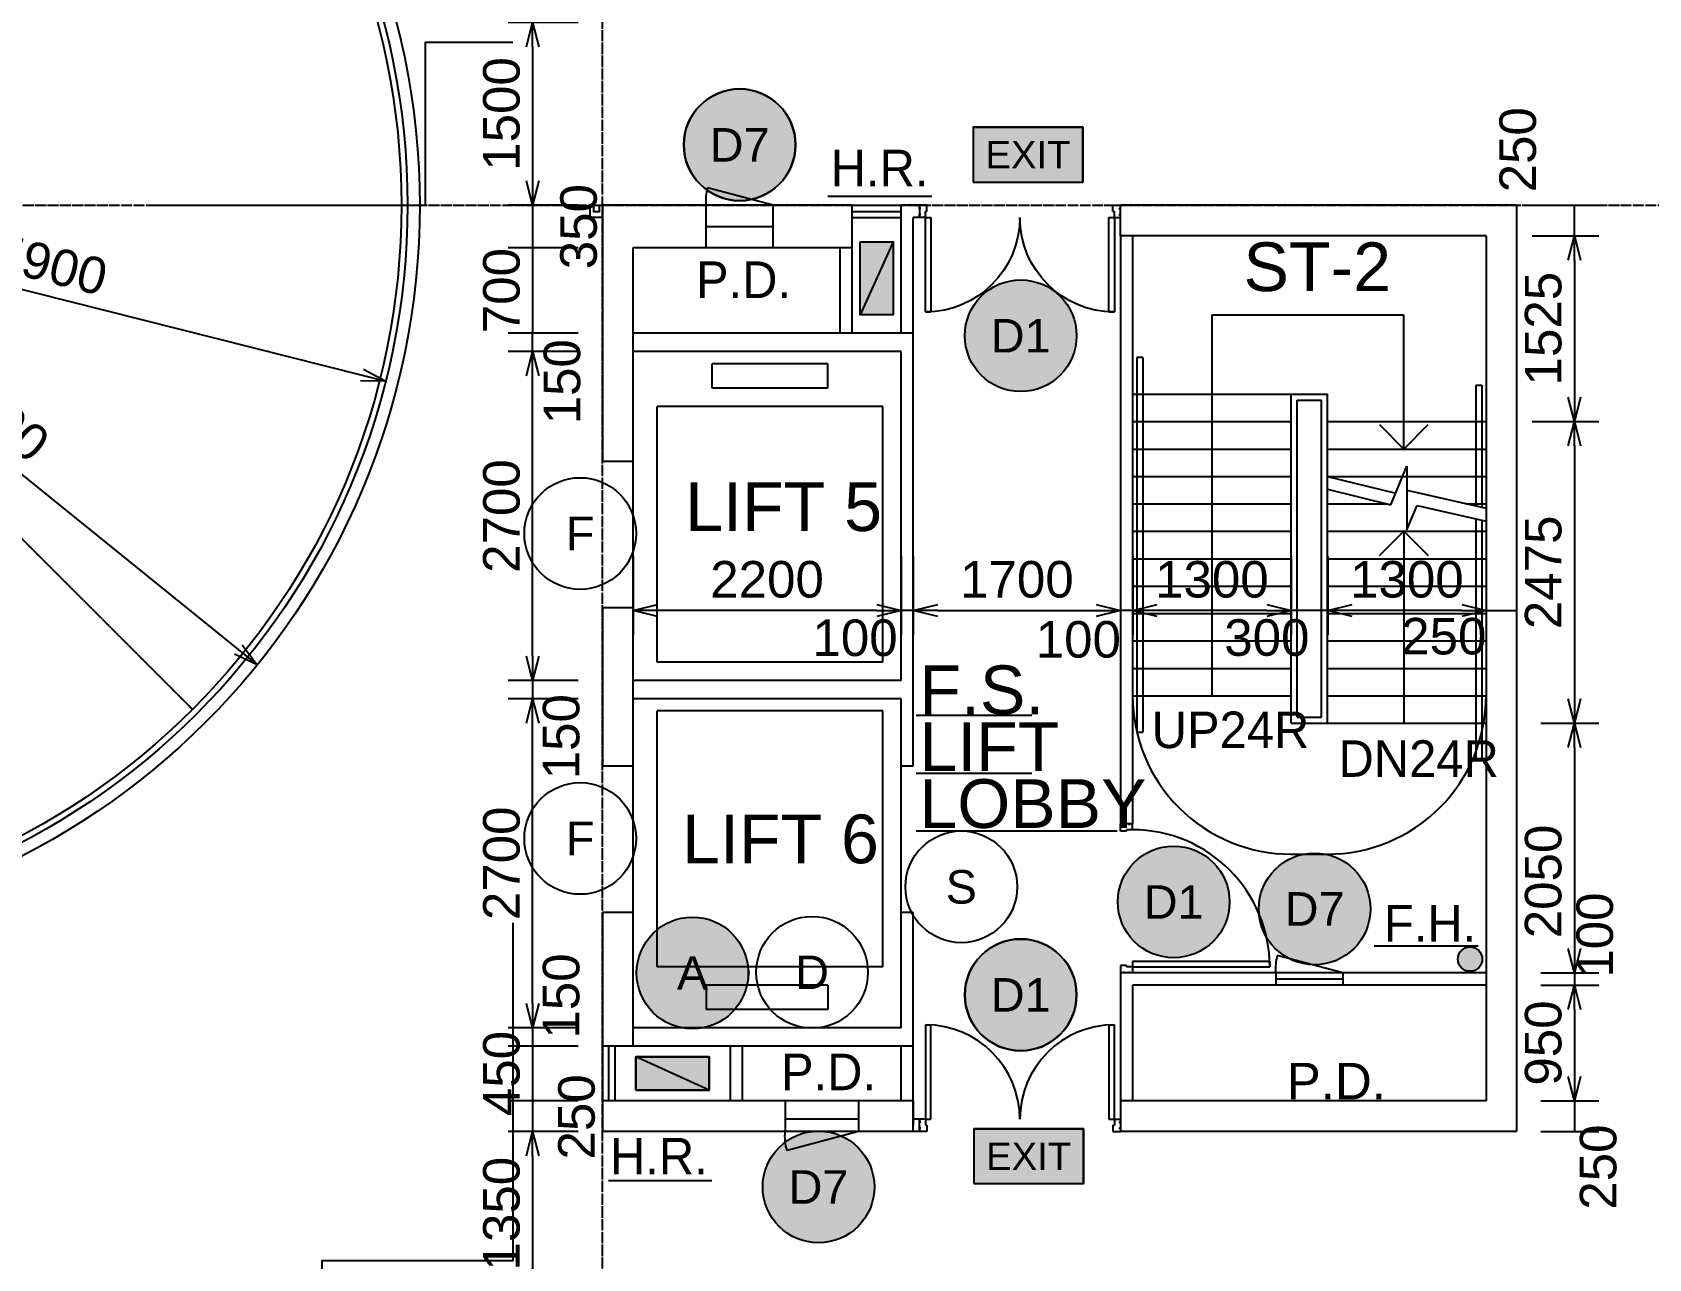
# Model space of a CAD drawing. Header units: millimetres. Extents: x 493 to 50177, y 313 to 55316.
# Drawn here: x 24610 to 37873, y 13540 to 23605 of the extents above; entities that cross this region are included whole.
import ezdxf
from ezdxf.enums import TextEntityAlignment as Align

# ---------------------------------------------------------------- set-up
doc = ezdxf.new("R2010")
doc.units = ezdxf.units.MM
doc.linetypes.add('CENTER', pattern=[50.8, 31.75, -6.35, 6.35, -6.35])
doc.linetypes.add('DASHDOT', pattern=[1, 0.5, -0.25, 0, -0.25])
doc.layers.get('0').update_dxf_attribs({"color": 8})
doc.layers.get('Defpoints').update_dxf_attribs({"color": 8})
for name, color, linetype in [('DLN020__', 8, 'DASHDOT'), ('DLN030', 8, 'Continuous'), ('DLN040__', 8, 'Continuous'), ('DLN041__', 8, 'Continuous'), ('DLN052__', 8, 'Continuous'), ('DLN210__', 8, 'Continuous'), ('DLN220__', 8, 'Continuous'), ('DLN240__', 8, 'Continuous'), ('DLN280__', 8, 'Continuous'), ('DLN324__', 8, 'Continuous'), ('DLN325-1', 8, 'Continuous'), ('DLN325__', 8, 'Continuous'), ('DLN327__', 8, 'CENTER'), ('DLN580__', 8, 'Continuous'), ('DLN581__', 8, 'Continuous'), ('DLN583__', 8, 'Continuous'), ('DLN661__', 8, 'Continuous'), ('FITDOOR', 8, 'Continuous'), ('FS-10', 8, 'Continuous'), ('MARK', 8, 'Continuous')]:
    doc.layers.add(name, color=color, linetype=linetype)
doc.styles.add('ROMANS', font='swissl.ttf')
doc.styles.add('SWIS721LT450', font='swissl.ttf')
doc.styles.add('SWIS721LT750', font='swissl.ttf')
doc.dimstyles.new('INTDIM', dxfattribs={"dimscale": 200, "dimtxt": 2.25, "dimasz": 1.5, "dimexe": 1, "dimexo": 0, "dimgap": 1, "dimtad": 1, "dimdec": 0, "dimrnd": 1, "dimzin": 1, "dimdsep": 46, "dimtxsty": 'SWIS721LT450', "dimcen": 1, "dimclrd": 256, "dimclre": 256, "dimclrt": 256, "dimaunit": 1, "dimadec": 3, "dimazin": 0, "dimtfac": 1, "dimtdec": 0, "dimtix": 1, "dimtmove": 2, "dimatfit": 0, "dimfxl": 1, "dimtolj": 1, "dimtzin": 0, "dimarcsym": 0})

# ---------------------------------------------------------------- blocks, each defined once
blk = doc.blocks.new('DIMARR')
for p, q in [((-1, 0.25), (0, 0)), ((-1, 0), (0, 0)), ((0, 0), (-1, -0.25))]:
    blk.add_line(p, q)
blk = doc.blocks.new('*D254')
at = {"layer": 'Defpoints', "color": 0, "transparency": 16777216}
for p in [(29289, 23685), (28715, 22185), (29289, 22185)]:
    blk.add_point(p, dxfattribs=at)
at = {"layer": 'DLN030', "lineweight": -2, "transparency": 16777216}
for p, q in [((29089, 23685), (28515, 23685)), ((28715, 23485), (28715, 22385)), ((29089, 22185), (28515, 22185))]:
    blk.add_line(p, q, dxfattribs=at)
at = {"layer": 'DLN030', "lineweight": -2, "transparency": 16777216, "xscale": 200, "yscale": 200, "zscale": 200}
for p, rotation in [((28715, 23685), 90), ((28715, 22185), 270)]:
    blk.add_blockref('DIMARR', p, dxfattribs=dict(at, rotation=rotation))
at = {"layer": 'DLN030', "transparency": 16777216, "insert": (28461, 22935), "char_height": 300, "attachment_point": 5, "rotation": 90, "style": 'SWIS721LT450'}
blk.add_mtext('\\A1;1500', dxfattribs=at)
blk = doc.blocks.new('*D319')
at = {"layer": 'Defpoints', "color": 0, "transparency": 16777216}
for p in [(21789, 22185), (27510, 20743)]:
    blk.add_point(p, dxfattribs=at)
at = {"layer": 'DLN030', "lineweight": -2, "transparency": 16777216}
blk.add_line((21789, 22185), (27316, 20792), dxfattribs=at)
at = {"layer": 'DLN030', "lineweight": -2, "transparency": 16777216, "xscale": 200, "yscale": 200, "zscale": 200, "rotation": 345.8505822309886}
blk.add_blockref('DIMARR', (27510, 20743), dxfattribs=at)
at = {"layer": 'DLN030', "transparency": 16777216, "insert": (24614, 21735), "char_height": 300, "attachment_point": 5, "rotation": 345.8506, "style": 'SWIS721LT450'}
blk.add_mtext('\\A1;R5900', dxfattribs=at)
blk = doc.blocks.new('*D336')
at = {"layer": 'Defpoints', "color": 0, "transparency": 16777216}
for p in [(28715, 20985), (29289, 20985), (29289, 18285)]:
    blk.add_point(p, dxfattribs=at)
at = {"layer": 'DLN030', "lineweight": -2, "transparency": 16777216}
for p, q in [((29089, 20985), (28515, 20985)), ((28715, 18485), (28715, 20785)), ((29089, 18285), (28515, 18285))]:
    blk.add_line(p, q, dxfattribs=at)
at = {"layer": 'DLN030', "lineweight": -2, "transparency": 16777216, "xscale": 200, "yscale": 200, "zscale": 200}
for p, rotation in [((28715, 20985), 90), ((28715, 18285), 270)]:
    blk.add_blockref('DIMARR', p, dxfattribs=dict(at, rotation=rotation))
at = {"layer": 'DLN030', "transparency": 16777216, "insert": (28461, 19635), "char_height": 300, "attachment_point": 5, "rotation": 90, "style": 'SWIS721LT450'}
blk.add_mtext('\\A1;2700', dxfattribs=at)
blk = doc.blocks.new('*D337')
at = {"layer": 'Defpoints', "color": 0, "transparency": 16777216}
for p in [(28715, 18135), (29289, 18135), (29289, 15435)]:
    blk.add_point(p, dxfattribs=at)
at = {"layer": 'DLN030', "lineweight": -2, "transparency": 16777216}
for p, q in [((29089, 18135), (28515, 18135)), ((28715, 15635), (28715, 17935)), ((29089, 15435), (28515, 15435))]:
    blk.add_line(p, q, dxfattribs=at)
at = {"layer": 'DLN030', "lineweight": -2, "transparency": 16777216, "xscale": 200, "yscale": 200, "zscale": 200}
for p, rotation in [((28715, 18135), 90), ((28715, 15435), 270)]:
    blk.add_blockref('DIMARR', p, dxfattribs=dict(at, rotation=rotation))
at = {"layer": 'DLN030', "transparency": 16777216, "insert": (28461, 16785), "char_height": 300, "attachment_point": 5, "rotation": 90, "style": 'SWIS721LT450'}
blk.add_mtext('\\A1;2700', dxfattribs=at)
blk = doc.blocks.new('*D338')
at = {"layer": 'Defpoints', "color": 0, "transparency": 16777216}
for p in [(29289, 15285), (28715, 14835), (29289, 14835)]:
    blk.add_point(p, dxfattribs=at)
at = {"layer": 'DLN030', "lineweight": -2, "transparency": 16777216}
for p, q in [((29089, 15285), (28515, 15285)), ((28715, 15285), (28715, 14835)), ((29089, 14835), (28515, 14835))]:
    blk.add_line(p, q, dxfattribs=at)
at = {"layer": 'DLN030', "transparency": 16777216, "insert": (28461, 15060), "char_height": 300, "attachment_point": 5, "rotation": 90, "style": 'SWIS721LT450'}
blk.add_mtext('\\A1;450', dxfattribs=at)
blk = doc.blocks.new('*D339')
at = {"layer": 'Defpoints', "color": 0, "transparency": 16777216}
for p in [(29289, 14835), (28715, 14585), (29289, 14585)]:
    blk.add_point(p, dxfattribs=at)
at = {"layer": 'DLN030', "lineweight": -2, "transparency": 16777216}
for p, q in [((29089, 14835), (28515, 14835)), ((28715, 14835), (28715, 14585)), ((29089, 14585), (28515, 14585))]:
    blk.add_line(p, q, dxfattribs=at)
at = {"layer": 'DLN030', "transparency": 16777216, "insert": (29077, 14704), "char_height": 300, "attachment_point": 5, "rotation": 90, "style": 'SWIS721LT450'}
blk.add_mtext('\\A1;250', dxfattribs=at)
blk = doc.blocks.new('*D340')
at = {"layer": 'Defpoints', "color": 0, "transparency": 16777216}
for p in [(36717, 21935), (36717, 20410), (37263, 20410)]:
    blk.add_point(p, dxfattribs=at)
at = {"layer": 'DLN030', "lineweight": -2, "transparency": 16777216}
for p, q in [((36917, 21935), (37463, 21935)), ((37263, 21735), (37263, 20610)), ((36917, 20410), (37463, 20410))]:
    blk.add_line(p, q, dxfattribs=at)
at = {"layer": 'DLN030', "lineweight": -2, "transparency": 16777216, "xscale": 200, "yscale": 200, "zscale": 200}
for p, rotation in [((37263, 21935), 90), ((37263, 20410), 270)]:
    blk.add_blockref('DIMARR', p, dxfattribs=dict(at, rotation=rotation))
at = {"layer": 'DLN030', "transparency": 16777216, "insert": (37009, 21173), "char_height": 300, "attachment_point": 5, "rotation": 90, "style": 'SWIS721LT450'}
blk.add_mtext('\\A1;1525', dxfattribs=at)
blk = doc.blocks.new('*D341')
at = {"layer": 'Defpoints', "color": 0, "transparency": 16777216}
for p in [(36717, 22185), (37263, 22185), (36717, 21935)]:
    blk.add_point(p, dxfattribs=at)
at = {"layer": 'DLN030', "lineweight": -2, "transparency": 16777216}
for p, q in [((36917, 22185), (37463, 22185)), ((37263, 21935), (37263, 22185)), ((36917, 21935), (37463, 21935))]:
    blk.add_line(p, q, dxfattribs=at)
at = {"layer": 'DLN030', "transparency": 16777216, "insert": (36800, 22641), "char_height": 300, "attachment_point": 5, "rotation": 90, "style": 'SWIS721LT450'}
blk.add_mtext('\\A1;250', dxfattribs=at)
blk = doc.blocks.new('*D342')
at = {"layer": 'Defpoints', "color": 0, "transparency": 16777216}
for p in [(29289, 15435), (28715, 15285), (29289, 15285)]:
    blk.add_point(p, dxfattribs=at)
at = {"layer": 'DLN030', "lineweight": -2, "transparency": 16777216}
for p, q in [((29089, 15435), (28515, 15435)), ((28715, 15435), (28715, 15285)), ((29089, 15285), (28515, 15285))]:
    blk.add_line(p, q, dxfattribs=at)
at = {"layer": 'DLN030', "transparency": 16777216, "insert": (28951, 15696), "char_height": 300, "attachment_point": 5, "rotation": 90, "style": 'SWIS721LT450'}
blk.add_mtext('\\A1;150', dxfattribs=at)
blk = doc.blocks.new('*D343')
at = {"layer": 'Defpoints', "color": 0, "transparency": 16777216}
for p in [(29289, 18285), (28715, 18135), (29289, 18135)]:
    blk.add_point(p, dxfattribs=at)
at = {"layer": 'DLN030', "lineweight": -2, "transparency": 16777216}
for p, q in [((29089, 18285), (28515, 18285)), ((28715, 18285), (28715, 18135)), ((29089, 18135), (28515, 18135))]:
    blk.add_line(p, q, dxfattribs=at)
at = {"layer": 'DLN030', "transparency": 16777216, "insert": (28951, 17824), "char_height": 300, "attachment_point": 5, "rotation": 90, "style": 'SWIS721LT450'}
blk.add_mtext('\\A1;150', dxfattribs=at)
blk = doc.blocks.new('*D344')
at = {"layer": 'Defpoints', "color": 0, "transparency": 16777216}
for p in [(28715, 21135), (29289, 21135), (29289, 20985)]:
    blk.add_point(p, dxfattribs=at)
at = {"layer": 'DLN030', "lineweight": -2, "transparency": 16777216}
for p, q in [((29089, 21135), (28515, 21135)), ((28715, 20985), (28715, 21135)), ((29089, 20985), (28515, 20985))]:
    blk.add_line(p, q, dxfattribs=at)
at = {"layer": 'DLN030', "transparency": 16777216, "insert": (28958, 20737), "char_height": 300, "attachment_point": 5, "rotation": 90, "style": 'SWIS721LT450'}
blk.add_mtext('\\A1;150', dxfattribs=at)
blk = doc.blocks.new('*D345')
at = {"layer": 'Defpoints', "color": 0, "transparency": 16777216}
for p in [(29289, 22185), (28715, 21835), (29289, 21835)]:
    blk.add_point(p, dxfattribs=at)
at = {"layer": 'DLN030', "lineweight": -2, "transparency": 16777216}
for p, q in [((29089, 22185), (28515, 22185)), ((28715, 22185), (28715, 21835)), ((29089, 21835), (28515, 21835))]:
    blk.add_line(p, q, dxfattribs=at)
at = {"layer": 'DLN030', "transparency": 16777216, "insert": (29094, 22010), "char_height": 300, "attachment_point": 5, "rotation": 90, "style": 'SWIS721LT450'}
blk.add_mtext('\\A1;350', dxfattribs=at)
blk = doc.blocks.new('*D346')
at = {"layer": 'Defpoints', "color": 0, "transparency": 16777216}
for p in [(29289, 21835), (28715, 21135), (29289, 21135)]:
    blk.add_point(p, dxfattribs=at)
at = {"layer": 'DLN030', "lineweight": -2, "transparency": 16777216}
for p, q in [((29089, 21835), (28515, 21835)), ((28715, 21835), (28715, 21135)), ((29089, 21135), (28515, 21135))]:
    blk.add_line(p, q, dxfattribs=at)
at = {"layer": 'DLN030', "transparency": 16777216, "insert": (28461, 21485), "char_height": 300, "attachment_point": 5, "rotation": 90, "style": 'SWIS721LT450'}
blk.add_mtext('\\A1;700', dxfattribs=at)
blk = doc.blocks.new('*D347')
at = {"layer": 'Defpoints', "color": 0, "transparency": 16777216}
for p in [(36789, 20410), (36789, 17935), (37263, 17935)]:
    blk.add_point(p, dxfattribs=at)
at = {"layer": 'DLN030', "lineweight": -2, "transparency": 16777216}
for p, q in [((36989, 20410), (37463, 20410)), ((37263, 20210), (37263, 18135)), ((36989, 17935), (37463, 17935))]:
    blk.add_line(p, q, dxfattribs=at)
at = {"layer": 'DLN030', "lineweight": -2, "transparency": 16777216, "xscale": 200, "yscale": 200, "zscale": 200}
for p, rotation in [((37263, 20410), 90), ((37263, 17935), 270)]:
    blk.add_blockref('DIMARR', p, dxfattribs=dict(at, rotation=rotation))
at = {"layer": 'DLN030', "transparency": 16777216, "insert": (37009, 19173), "char_height": 300, "attachment_point": 5, "rotation": 90, "style": 'SWIS721LT450'}
blk.add_mtext('\\A1;2475', dxfattribs=at)
blk = doc.blocks.new('*D348')
at = {"layer": 'Defpoints', "color": 0, "transparency": 16777216}
for p in [(36789, 17935), (36789, 15885), (37263, 15885)]:
    blk.add_point(p, dxfattribs=at)
at = {"layer": 'DLN030', "lineweight": -2, "transparency": 16777216}
for p, q in [((36989, 17935), (37463, 17935)), ((37263, 17735), (37263, 16085)), ((36989, 15885), (37463, 15885))]:
    blk.add_line(p, q, dxfattribs=at)
at = {"layer": 'DLN030', "lineweight": -2, "transparency": 16777216, "xscale": 200, "yscale": 200, "zscale": 200}
for p, rotation in [((37263, 17935), 90), ((37263, 15885), 270)]:
    blk.add_blockref('DIMARR', p, dxfattribs=dict(at, rotation=rotation))
at = {"layer": 'DLN030', "transparency": 16777216, "insert": (37009, 16636), "char_height": 300, "attachment_point": 5, "rotation": 90, "style": 'SWIS721LT450'}
blk.add_mtext('\\A1;2050', dxfattribs=at)
blk = doc.blocks.new('*D349')
at = {"layer": 'Defpoints', "color": 0, "transparency": 16777216}
for p in [(36789, 15885), (36789, 15785), (37263, 15785)]:
    blk.add_point(p, dxfattribs=at)
at = {"layer": 'DLN030', "lineweight": -2, "transparency": 16777216}
for p, q in [((36989, 15885), (37463, 15885)), ((36989, 15785), (37463, 15785)), ((37263, 15885), (37263, 15785))]:
    blk.add_line(p, q, dxfattribs=at)
at = {"layer": 'DLN030', "transparency": 16777216, "insert": (37432, 16196), "char_height": 300, "attachment_point": 5, "rotation": 90, "style": 'SWIS721LT450'}
blk.add_mtext('\\A1;100', dxfattribs=at)
blk = doc.blocks.new('*D350')
at = {"layer": 'Defpoints', "color": 0, "transparency": 16777216}
for p in [(36789, 15785), (36789, 14835), (37263, 14835)]:
    blk.add_point(p, dxfattribs=at)
at = {"layer": 'DLN030', "lineweight": -2, "transparency": 16777216}
for p, q in [((36989, 15785), (37463, 15785)), ((37263, 15585), (37263, 15035)), ((36989, 14835), (37463, 14835))]:
    blk.add_line(p, q, dxfattribs=at)
at = {"layer": 'DLN030', "lineweight": -2, "transparency": 16777216, "xscale": 200, "yscale": 200, "zscale": 200}
for p, rotation in [((37263, 15785), 90), ((37263, 14835), 270)]:
    blk.add_blockref('DIMARR', p, dxfattribs=dict(at, rotation=rotation))
at = {"layer": 'DLN030', "transparency": 16777216, "insert": (37009, 15310), "char_height": 300, "attachment_point": 5, "rotation": 90, "style": 'SWIS721LT450'}
blk.add_mtext('\\A1;950', dxfattribs=at)
blk = doc.blocks.new('*D351')
at = {"layer": 'Defpoints', "color": 0, "transparency": 16777216}
for p in [(36789, 14835), (36789, 14585), (37263, 14585)]:
    blk.add_point(p, dxfattribs=at)
at = {"layer": 'DLN030', "lineweight": -2, "transparency": 16777216}
for p, q in [((36989, 14835), (37463, 14835)), ((37263, 14835), (37263, 14585)), ((36989, 14585), (37463, 14585))]:
    blk.add_line(p, q, dxfattribs=at)
at = {"layer": 'DLN030', "transparency": 16777216, "insert": (37460, 14292), "char_height": 300, "attachment_point": 5, "rotation": 90, "style": 'SWIS721LT450'}
blk.add_mtext('\\A1;250', dxfattribs=at)
blk = doc.blocks.new('*D352')
at = {"layer": 'Defpoints', "color": 0, "transparency": 16777216}
for p in [(31839, 19504), (33539, 19504), (33539, 18860)]:
    blk.add_point(p, dxfattribs=at)
at = {"layer": 'DLN030', "lineweight": -2, "transparency": 16777216}
for p, q in [((31839, 19304), (31839, 18660)), ((33539, 19304), (33539, 18660)), ((32039, 18860), (33339, 18860))]:
    blk.add_line(p, q, dxfattribs=at)
at = {"layer": 'DLN030', "lineweight": -2, "transparency": 16777216, "xscale": 200, "yscale": 200, "zscale": 200, "rotation": 180}
blk.add_blockref('DIMARR', (31839, 18860), dxfattribs=at)
at = {"layer": 'DLN030', "lineweight": -2, "transparency": 16777216, "xscale": 200, "yscale": 200, "zscale": 200}
blk.add_blockref('DIMARR', (33539, 18860), dxfattribs=at)
at = {"layer": 'DLN030', "transparency": 16777216, "insert": (32689, 19114), "char_height": 300, "attachment_point": 5, "style": 'SWIS721LT450'}
blk.add_mtext('\\A1;1700', dxfattribs=at)
blk = doc.blocks.new('*D353')
at = {"layer": 'Defpoints', "color": 0, "transparency": 16777216}
for p in [(33539, 19504), (33639, 19504), (33539, 18860)]:
    blk.add_point(p, dxfattribs=at)
at = {"layer": 'DLN030', "lineweight": -2, "transparency": 16777216}
for p, q in [((33539, 19304), (33539, 18660)), ((33639, 19304), (33639, 18660)), ((33639, 18860), (33539, 18860))]:
    blk.add_line(p, q, dxfattribs=at)
at = {"layer": 'DLN030', "transparency": 16777216, "insert": (33193, 18621), "char_height": 300, "attachment_point": 5, "style": 'SWIS721LT450'}
blk.add_mtext('\\A1;100', dxfattribs=at)
blk = doc.blocks.new('*D354')
at = {"layer": 'Defpoints', "color": 0, "transparency": 16777216}
for p in [(33639, 19504), (34939, 19504), (33639, 18860)]:
    blk.add_point(p, dxfattribs=at)
at = {"layer": 'DLN030', "lineweight": -2, "transparency": 16777216}
for p, q in [((33639, 19304), (33639, 18660)), ((34939, 19304), (34939, 18660)), ((34739, 18860), (33839, 18860))]:
    blk.add_line(p, q, dxfattribs=at)
at = {"layer": 'DLN030', "lineweight": -2, "transparency": 16777216, "xscale": 200, "yscale": 200, "zscale": 200, "rotation": 180}
blk.add_blockref('DIMARR', (33639, 18860), dxfattribs=at)
at = {"layer": 'DLN030', "lineweight": -2, "transparency": 16777216, "xscale": 200, "yscale": 200, "zscale": 200}
blk.add_blockref('DIMARR', (34939, 18860), dxfattribs=at)
at = {"layer": 'DLN030', "transparency": 16777216, "insert": (34289, 19114), "char_height": 300, "attachment_point": 5, "style": 'SWIS721LT450'}
blk.add_mtext('\\A1;1300', dxfattribs=at)
blk = doc.blocks.new('*D355')
at = {"layer": 'Defpoints', "color": 0, "transparency": 16777216}
for p in [(34939, 19504), (35239, 19504), (34939, 18860)]:
    blk.add_point(p, dxfattribs=at)
at = {"layer": 'DLN030', "lineweight": -2, "transparency": 16777216}
for p, q in [((34939, 19304), (34939, 18660)), ((35239, 19304), (35239, 18660)), ((35239, 18860), (34939, 18860))]:
    blk.add_line(p, q, dxfattribs=at)
at = {"layer": 'DLN030', "transparency": 16777216, "insert": (34740, 18636), "char_height": 300, "attachment_point": 5, "style": 'SWIS721LT450'}
blk.add_mtext('\\A1;300', dxfattribs=at)
blk = doc.blocks.new('*D356')
at = {"layer": 'Defpoints', "color": 0, "transparency": 16777216}
for p in [(35239, 19504), (36539, 19504), (35239, 18860)]:
    blk.add_point(p, dxfattribs=at)
at = {"layer": 'DLN030', "lineweight": -2, "transparency": 16777216}
for p, q in [((35239, 19304), (35239, 18660)), ((36539, 19304), (36539, 18660)), ((36339, 18860), (35439, 18860))]:
    blk.add_line(p, q, dxfattribs=at)
at = {"layer": 'DLN030', "lineweight": -2, "transparency": 16777216, "xscale": 200, "yscale": 200, "zscale": 200, "rotation": 180}
blk.add_blockref('DIMARR', (35239, 18860), dxfattribs=at)
at = {"layer": 'DLN030', "lineweight": -2, "transparency": 16777216, "xscale": 200, "yscale": 200, "zscale": 200}
blk.add_blockref('DIMARR', (36539, 18860), dxfattribs=at)
at = {"layer": 'DLN030', "transparency": 16777216, "insert": (35889, 19114), "char_height": 300, "attachment_point": 5, "style": 'SWIS721LT450'}
blk.add_mtext('\\A1;1300', dxfattribs=at)
blk = doc.blocks.new('*D357')
at = {"layer": 'Defpoints', "color": 0, "transparency": 16777216}
for p in [(36539, 19504), (36789, 19504), (36789, 18860)]:
    blk.add_point(p, dxfattribs=at)
at = {"layer": 'DLN030', "lineweight": -2, "transparency": 16777216}
for p, q in [((36539, 19304), (36539, 18660)), ((36789, 19304), (36789, 18660)), ((36539, 18860), (36789, 18860))]:
    blk.add_line(p, q, dxfattribs=at)
at = {"layer": 'DLN030', "transparency": 16777216, "insert": (36192, 18647), "char_height": 300, "attachment_point": 5, "style": 'SWIS721LT450'}
blk.add_mtext('\\A1;250', dxfattribs=at)
blk = doc.blocks.new('*D358')
at = {"layer": 'Defpoints', "color": 0, "transparency": 16777216}
for p in [(31739, 19504), (31839, 19504), (31739, 18860)]:
    blk.add_point(p, dxfattribs=at)
at = {"layer": 'DLN030', "lineweight": -2, "transparency": 16777216}
for p, q in [((31739, 19304), (31739, 18660)), ((31839, 19304), (31839, 18660)), ((31839, 18860), (31739, 18860))]:
    blk.add_line(p, q, dxfattribs=at)
at = {"layer": 'DLN030', "transparency": 16777216, "insert": (31361, 18634), "char_height": 300, "attachment_point": 5, "style": 'SWIS721LT450'}
blk.add_mtext('\\A1;100', dxfattribs=at)
blk = doc.blocks.new('*D359')
at = {"layer": 'Defpoints', "color": 0, "transparency": 16777216}
for p in [(29539, 19504), (31739, 19504), (29539, 18860)]:
    blk.add_point(p, dxfattribs=at)
at = {"layer": 'DLN030', "lineweight": -2, "transparency": 16777216}
for p, q in [((29539, 19304), (29539, 18660)), ((31739, 19304), (31739, 18660)), ((31539, 18860), (29739, 18860))]:
    blk.add_line(p, q, dxfattribs=at)
at = {"layer": 'DLN030', "lineweight": -2, "transparency": 16777216, "xscale": 200, "yscale": 200, "zscale": 200, "rotation": 180}
blk.add_blockref('DIMARR', (29539, 18860), dxfattribs=at)
at = {"layer": 'DLN030', "lineweight": -2, "transparency": 16777216, "xscale": 200, "yscale": 200, "zscale": 200}
blk.add_blockref('DIMARR', (31739, 18860), dxfattribs=at)
at = {"layer": 'DLN030', "transparency": 16777216, "insert": (30639, 19114), "char_height": 300, "attachment_point": 5, "style": 'SWIS721LT450'}
blk.add_mtext('\\A1;2200', dxfattribs=at)
blk = doc.blocks.new('FSHR-V01')
at = {"layer": 'DLN580__'}
for p, q in [((0, 0), (600, -273)), ((0, 0), (600, 0)), ((0, -273), (0, 0)), ((600, 0), (600, -273)), ((600, -273), (0, -273))]:
    blk.add_line(p, q, dxfattribs=at)
blk = doc.blocks.new('DRNO')
at = {"layer": 'MARK'}
blk.add_circle((0, 0), 1, dxfattribs=at)
at = {"layer": 'MARK', "style": 'ROMANS'}
blk.add_attdef('DRNO', text='', height=0.6, dxfattribs=at).set_placement((0, 0), align=Align.MIDDLE)
blk = doc.blocks.new('DR1CD')
at = {"layer": 'FITDOOR'}
for p, q in [((0, 1), (45, 1)), ((0, 1), (0, 0)), ((45, 0), (45, 1)), ((0, 0), (45, 0))]:
    blk.add_line(p, q, dxfattribs=at)
blk = doc.blocks.new('DR2M')
at = {"layer": 'FITDOOR'}
for centre, start, end in [((0, 0), 0, 90), ((1, 0), 90, 180)]:
    blk.add_arc(centre, 0.5, start, end, dxfattribs=at)
blk = doc.blocks.new('DR1AD')
at = {"layer": 'FITDOOR'}
for p, q in [((-45, 1), (0, 1)), ((-45, 1), (-45, 0)), ((0, 0), (0, 1)), ((-45, 0), (0, 0))]:
    blk.add_line(p, q, dxfattribs=at)
blk = doc.blocks.new('DR1CR2')
at = {"layer": 'FITDOOR'}
for p, q in [((-50, 0), (-50, -50)), ((-50, 0), (0, 0)), ((0, 0), (0, -25)), ((-62.5, -50), (-50, -50)), ((-62.5, -50), (-62.5, -100)), ((-62.5, -100), (0, -100)), ((-12, -25), (0, -25)), ((-12, -75), (0, -75)), ((0, -75), (0, -100))]:
    blk.add_line(p, q, dxfattribs=at)
blk = doc.blocks.new('DR1CL2')
at = {"layer": 'FITDOOR'}
for p, q in [((50, 0), (0, 0)), ((0, 0), (0, -25)), ((50, 0), (50, -50)), ((12, -25), (0, -25)), ((0, -75), (0, -100)), ((12, -75), (0, -75)), ((62.5, -100), (0, -100)), ((62.5, -50), (50, -50)), ((62.5, -50), (62.5, -100))]:
    blk.add_line(p, q, dxfattribs=at)
blk = doc.blocks.new('FSEX-V01')
at = {"layer": 'DLN580__'}
for p, q in [((0, 300), (0, 0)), ((0, 300), (600, 300)), ((600, 300), (600, 0)), ((0, 0), (600, 0))]:
    blk.add_line(p, q, dxfattribs=at)
at = {"layer": 'DLN580__', "style": 'ROMANS'}
blk.add_text('EXIT', height=150, dxfattribs=at).set_placement((300, 150), align=Align.MIDDLE)
blk = doc.blocks.new('DR1AM')
at = {"layer": 'FITDOOR'}
blk.add_arc((0, 0), 1, 90, 180, dxfattribs=at)
blk = doc.blocks.new('*D364')
at = {"layer": 'Defpoints', "color": 0, "transparency": 16777216}
for p in [(29289, 14585), (28715, 13235), (29289, 13235)]:
    blk.add_point(p, dxfattribs=at)
at = {"layer": 'DLN030', "lineweight": -2, "transparency": 16777216}
for p, q in [((29089, 14585), (28515, 14585)), ((28715, 14385), (28715, 13435)), ((29089, 13235), (28515, 13235))]:
    blk.add_line(p, q, dxfattribs=at)
at = {"layer": 'DLN030', "lineweight": -2, "transparency": 16777216, "xscale": 200, "yscale": 200, "zscale": 200}
for p, rotation in [((28715, 14585), 90), ((28715, 13235), 270)]:
    blk.add_blockref('DIMARR', p, dxfattribs=dict(at, rotation=rotation))
at = {"layer": 'DLN030', "transparency": 16777216, "insert": (28461, 13910), "char_height": 300, "attachment_point": 5, "rotation": 90, "style": 'SWIS721LT450'}
blk.add_mtext('\\A1;1350', dxfattribs=at)
blk = doc.blocks.new('*D381')
at = {"layer": 'Defpoints', "color": 0, "transparency": 16777216}
for p in [(21789, 22185), (26456, 18414)]:
    blk.add_point(p, dxfattribs=at)
at = {"layer": 'DLN030', "lineweight": -2, "transparency": 16777216}
blk.add_line((21789, 22185), (26300, 18540), dxfattribs=at)
at = {"layer": 'DLN030', "lineweight": -2, "transparency": 16777216, "xscale": 200, "yscale": 200, "zscale": 200, "rotation": 321.0664221303623}
blk.add_blockref('DIMARR', (26456, 18414), dxfattribs=at)
at = {"layer": 'DLN030', "transparency": 16777216, "insert": (24204, 20560), "char_height": 300, "attachment_point": 5, "rotation": 321.0664, "style": 'SWIS721LT450'}
blk.add_mtext('\\A1;R6000', dxfattribs=at)

msp = doc.modelspace()

# ---------------------------------------------------------------- hatches: boundary and pattern name
at = {"layer": 'FS-10'}
h = msp.add_hatch(color=256, dxfattribs=at)
edge = h.paths.add_edge_path()
edge.add_arc((30414.1, 22681.5), 458.3, 0, 360)
for points in [[(32329.9, 22376.2), (33229.9, 22376.2), (33229.9, 22826.2), (32329.9, 22826.2)], [(31402.3, 21885), (31675, 21885), (31675, 21285), (31402.3, 21285)], [(29563.6, 14923.6), (30163.6, 14923.6), (30163.6, 15196.4), (29563.6, 15196.4)], [(32335.6, 14155.9), (33235.6, 14155.9), (33235.6, 14605.9), (32335.6, 14605.9)]]:
    msp.add_hatch(color=256, dxfattribs=at).paths.add_polyline_path(points)
h = msp.add_hatch(color=256, dxfattribs=at)
edge = h.paths.add_edge_path()
edge.add_arc((32720.3, 21114.9), 458.3, 0, 360)
h = msp.add_hatch(color=256, dxfattribs=at)
edge = h.paths.add_edge_path()
edge.add_arc((33975.5, 16468), 458.3, 0, 360)
h = msp.add_hatch(color=256, dxfattribs=at)
edge = h.paths.add_edge_path()
edge.add_arc((35131.7, 16410.9), 458.3, 0, 360)
h = msp.add_hatch(color=256, dxfattribs=at)
edge = h.paths.add_edge_path()
edge.add_arc((30027, 15885), 458.3, 0, 360)
h = msp.add_hatch(color=256, dxfattribs=at)
edge = h.paths.add_edge_path()
edge.add_arc((32720.3, 15705.2), 458.3, 0, 360)
h = msp.add_hatch(color=256, dxfattribs=at)
edge = h.paths.add_edge_path()
edge.add_arc((36407.3, 15998.5), 100, 0, 360)
h = msp.add_hatch(color=256, dxfattribs=at)
edge = h.paths.add_edge_path()
edge.add_arc((31061.4, 14128.9), 458.3, 0, 360)

# ---------------------------------------------------------------- linework, layer by layer
at = {"layer": 'DLN020__'}
for p, q in [((29288.6, 5956.3), (29288.6, 51206.3)), ((1788.6, 22185), (45540.1, 22185))]:
    msp.add_line(p, q, dxfattribs=at)
at = {"layer": 'DLN052__', "ltscale": 0.01}
msp.add_lwpolyline([(25608.8, 22185), (27836.7, 22185), (27836.7, 23524.8), (28551.7, 23524.8)], dxfattribs=at)
at = {"layer": 'DLN052__', "ltscale": 0.05}
msp.add_lwpolyline([(28551.7, 16296.5), (28551.7, 13523.5), (26984.6, 13523.5), (26984.6, 3727.3)], dxfattribs=at)
msp.add_lwpolyline([(28551.7, 16296.5), (28551.7, 13523.5), (26984.6, 13523.5), (26984.6, 3727.3)], dxfattribs=at)
at = {"layer": 'DLN210__'}
for p, q in [((29538.6, 20085), (29538.6, 18885)), ((29538.6, 17585), (29538.6, 16385)), ((31738.6, 16385), (31738.6, 17585))]:
    msp.add_line(p, q, dxfattribs=at)
at = {"layer": 'DLN220__'}
for p, q in [((31338.6, 22185), (31738.6, 22185)), ((31738.6, 21135), (31738.6, 22185)), ((31888.6, 22185), (31738.6, 22185)), ((31888.6, 22185), (31888.6, 22085)), ((31338.6, 22135), (31738.6, 22135)), ((31338.6, 22085), (31738.6, 22085)), ((31838.6, 17585), (31838.6, 22085)), ((31888.6, 22085), (31838.6, 22085)), ((33538.6, 21935), (33538.6, 17110)), ((33638.6, 21935), (33638.6, 17110)), ((31238.6, 21135), (31238.6, 21835)), ((31338.6, 21135), (31338.6, 21835)), ((31838.6, 21135), (29538.6, 21135)), ((31738.6, 20985), (29538.6, 20985)), ((31738.6, 18285), (31738.6, 20985)), ((31738.6, 18285), (29538.6, 18285)), ((31738.6, 18135), (29538.6, 18135)), ((31738.6, 17585), (31738.6, 18135)), ((31738.6, 17585), (31838.6, 17585)), ((33638.6, 17110), (33538.6, 17110)), ((31738.6, 16385), (31838.6, 16385)), ((31738.6, 15435), (31738.6, 16385)), ((31838.6, 14835), (31838.6, 16385)), ((33538.6, 15885), (33538.6, 14835)), ((36538.6, 15885), (33538.6, 15885)), ((33638.6, 15785), (33638.6, 14835)), ((36538.6, 15785), (33638.6, 15785)), ((31738.6, 15435), (29538.6, 15435)), ((29288.6, 15285), (29288.6, 14835)), ((29338.6, 15285), (29338.6, 14835)), ((29388.6, 15285), (29388.6, 14835)), ((31838.6, 15285), (29538.6, 15285)), ((30338.6, 14835), (30338.6, 15285)), ((30438.6, 14835), (30438.6, 15285)), ((31738.6, 14835), (31738.6, 15285)), ((31838.6, 14835), (31838.6, 14635)), ((31888.6, 14685), (31838.6, 14685)), ((31888.6, 14585), (31888.6, 14685)), ((31888.6, 14585), (31838.6, 14585))]:
    msp.add_line(p, q, dxfattribs=at)
at = {"layer": 'DLN240__'}
for p, q in [((34288.6, 21285), (34288.6, 18160)), ((34288.6, 21285), (35863.6, 21285)), ((35863.6, 20185), (35863.6, 21285)), ((33673.6, 20935), (33673.6, 17860)), ((33723.6, 20935), (33673.6, 20935)), ((33723.6, 20935), (33723.6, 17860)), ((36453.6, 20710), (36503.6, 20710)), ((36453.6, 20710), (36453.6, 19718)), ((36503.6, 20710), (36503.6, 19706.6)), ((33638.6, 20635), (34938.6, 20635)), ((34938.6, 17935), (34938.6, 20635)), ((34938.6, 17985), (34938.6, 20635)), ((34938.6, 20635), (35238.6, 20635)), ((34988.6, 20585), (35188.6, 20585)), ((34988.6, 17985), (34988.6, 20585)), ((35188.6, 17985), (35188.6, 20585)), ((35238.6, 17935), (35238.6, 20635)), ((33638.6, 20410), (34938.6, 20410)), ((35238.6, 20410), (36538.6, 20410)), ((35663.6, 20385), (35863.6, 20185)), ((35863.6, 20185), (36063.6, 20385)), ((33638.6, 20185), (34938.6, 20185)), ((35238.6, 20185), (36538.6, 20185)), ((35757.8, 19726.2), (35888.6, 20044.1)), ((35888.6, 20044.1), (35888.6, 19520.5)), ((33638.6, 19960), (34938.6, 19960)), ((35238.6, 19960), (36538.6, 19960)), ((35238.6, 19960), (35797.1, 19821.7)), ((35238.6, 19855.5), (35757.8, 19726.2)), ((35888.6, 19846.4), (36538.6, 19698.6)), ((33638.6, 19735), (34938.6, 19735)), ((35238.6, 19735), (35722.3, 19735)), ((35888.6, 19520.5), (35972, 19722.9)), ((35972, 19722.9), (36538.6, 19594.2)), ((36378.6, 19735), (36538.6, 19735)), ((33638.6, 19510), (34938.6, 19510)), ((35238.6, 19510), (36538.6, 19510)), ((35663.6, 19310), (35863.6, 19510)), ((35863.6, 19510), (35863.6, 17935)), ((35863.6, 19510), (36063.6, 19310)), ((36453.6, 19613.5), (36453.6, 17635)), ((36503.6, 19602.1), (36503.6, 17635)), ((33638.6, 19285), (34938.6, 19285)), ((35238.6, 19285), (36538.6, 19285)), ((33638.6, 19060), (34938.6, 19060)), ((35238.6, 19060), (36538.6, 19060)), ((33638.6, 18835), (34938.6, 18835)), ((35238.6, 18835), (36538.6, 18835)), ((33638.6, 18610), (34938.6, 18610)), ((35238.6, 18610), (36538.6, 18610)), ((33638.6, 18385), (34938.6, 18385)), ((35238.6, 18385), (36538.6, 18385)), ((33638.6, 18160), (34938.6, 18160)), ((35238.6, 18160), (36538.6, 18160)), ((34938.6, 17935), (35238.6, 17935)), ((34988.6, 17985), (35188.6, 17985)), ((35238.6, 17935), (36538.6, 17935)), ((33673.6, 17860), (33723.6, 17860)), ((36503.6, 17635), (36453.6, 17635))]:
    msp.add_line(p, q, dxfattribs=at)
at = {"layer": 'DLN240__', "ltscale": 0.05}
msp.add_line((34938.7, 16860), (35238.7, 16860), dxfattribs=at)
for centre, start, end in [((34938.6, 18160), 180, 270.00116), ((35238.6, 18160), 269.99884, 0)]:
    msp.add_arc(centre, 1300, start, end, dxfattribs=at)
at = {"layer": 'DLN280__'}
for p, q in [((29288.6, 22185), (29288.6, 20085)), ((31338.6, 22185), (29288.6, 22185)), ((31338.6, 21835), (31338.6, 22185)), ((33538.6, 21935), (33538.6, 22185)), ((36788.6, 22185), (33538.6, 22185)), ((36788.6, 22185), (36788.6, 14585)), ((36538.6, 21935), (33538.6, 21935)), ((36538.6, 21935), (36538.6, 14835)), ((29538.6, 21835), (29538.6, 20085)), ((31338.6, 21835), (29538.6, 21835)), ((29288.6, 20085), (29538.6, 20085)), ((29288.6, 18885), (29538.6, 18885)), ((29288.6, 18885), (29288.6, 17585)), ((29538.6, 18885), (29538.6, 17585)), ((29288.6, 17585), (29538.6, 17585)), ((29288.6, 16385), (29538.6, 16385)), ((29288.6, 16385), (29288.6, 15285)), ((29538.6, 16385), (29538.6, 15285)), ((29538.6, 15285), (29288.6, 15285)), ((31838.6, 14835), (29288.6, 14835)), ((29288.6, 14835), (29288.6, 14585)), ((31838.6, 14585), (31838.6, 14835)), ((36538.6, 14835), (33538.6, 14835)), ((33538.6, 14835), (33538.6, 14585)), ((31838.6, 14585), (29288.6, 14585)), ((36788.6, 14585), (33538.6, 14585))]:
    msp.add_line(p, q, dxfattribs=at)
at = {"layer": 'DLN324__', "ltscale": 0.05}
msp.add_circle((21788.6, 22185), 6000, dxfattribs=at)
at = {"layer": 'DLN324__'}
for radius in [5900, 5850]:
    msp.add_circle((21788.6, 22185), radius, dxfattribs=at)
at = {"layer": 'DLN325__', "ltscale": 0.3}
for p, q in [((30688.6, 22185), (30150, 22329.3)), ((30138.6, 21835), (30138.6, 22185)), ((30688.6, 21835), (30688.6, 22185)), ((30138.6, 22010), (30688.6, 22010)), ((35363.6, 15885), (34825, 16029.3)), ((34813.6, 15885), (34813.6, 15785)), ((35363.6, 15835), (34813.6, 15835)), ((35363.6, 15885), (35363.6, 15785)), ((30788.6, 14835), (30788.6, 14585)), ((31388.6, 14835), (31388.6, 14585)), ((31388.6, 14685), (30788.6, 14685)), ((31388.6, 14585), (30803.8, 14428.3))]:
    msp.add_line(p, q, dxfattribs=at)
for points in [[(30150, 22329.3, 0.097766), (30138.6, 22185)], [(34825, 16029.3, 0.097766), (34813.6, 15885)], [(30803.8, 14428.3, -0.1065172), (30788.6, 14585)]]:
    msp.add_lwpolyline(points, format="xyb", dxfattribs=at)
at = {"layer": 'DLN327__', "ltscale": 0.02}
msp.add_line((25925.2, 18048.4), (17652.1, 26321.6), dxfattribs=at)
at = {"layer": 'DLN580__'}
msp.add_lwpolyline([(29263.6, 22185), (29288.6, 22185), (29288.6, 22085), (29188.6, 22085), (29188.6, 22185), (29213.6, 22185), (29213.6, 22135), (29263.6, 22135)], close=True, dxfattribs=at)
at = {"layer": 'DLN581__'}
msp.add_circle((36407.3, 15998.5), 100, dxfattribs=at)
at = {"layer": 'DLN661__'}
for p, q in [((31138.6, 20885), (30188.6, 20885)), ((30188.6, 20685), (30188.6, 20885)), ((31138.6, 20685), (31138.6, 20885)), ((31138.6, 20685), (30188.6, 20685)), ((31588.6, 20535), (29738.6, 20535)), ((29738.6, 18435), (29738.6, 20535)), ((31588.6, 18435), (31588.6, 20535)), ((31588.6, 18435), (29738.6, 18435)), ((29738.6, 15935), (29738.6, 18035)), ((31588.6, 18035), (29738.6, 18035)), ((31588.6, 15935), (31588.6, 18035)), ((31588.6, 15935), (29738.6, 15935)), ((31138.6, 15785), (30138.6, 15785)), ((30138.6, 15785), (30138.6, 15585)), ((31138.6, 15785), (31138.6, 15585)), ((31138.6, 15585), (30138.6, 15585))]:
    msp.add_line(p, q, dxfattribs=at)
at = {"layer": 'FS-10'}
for p, q in [((31138.2, 22259.3), (31989.9, 22259.3)), ((32812, 17996.7), (31861.6, 17996.7)), ((32812, 17522.5), (31861.6, 17522.5)), ((33511.6, 17048.3), (31861.6, 17048.3)), ((35621.5, 16109), (36474.7, 16109)), ((29337.6, 14180.5), (30184.6, 14180.5))]:
    msp.add_line(p, q, dxfattribs=at)
for points in [[(32329.9, 22376.2), (33229.9, 22376.2), (33229.9, 22826.2), (32329.9, 22826.2)], [(31402.3, 21885), (31675, 21885), (31675, 21285), (31402.3, 21285)], [(29563.6, 14923.6), (30163.6, 14923.6), (30163.6, 15196.4), (29563.6, 15196.4)], [(32335.6, 14155.9), (33235.6, 14155.9), (33235.6, 14605.9), (32335.6, 14605.9)]]:
    msp.add_lwpolyline(points, close=True, dxfattribs=at)
for centre, radius in [((30414.1, 22681.5), 458.3), ((32720.3, 21114.9), 458.3), ((33975.5, 16468), 458.3), ((35131.7, 16410.9), 458.3), ((30027, 15885), 458.3), ((32720.3, 15705.2), 458.3), ((36407.3, 15998.5), 100), ((31061.4, 14128.9), 458.3)]:
    msp.add_circle(centre, radius, dxfattribs=at)

# ---------------------------------------------------------------- block references
at = {"layer": 'DLN325-1'}
ref = msp.add_blockref('DRNO', (30414.1, 22681.5), dxfattribs=dict(at, xscale=-458.3333333333333, yscale=458.3333333333333, zscale=458.3333333333333, rotation=180))
ref.add_attrib('DRNO', 'D7', dxfattribs={"layer": 'MARK', "height": 275, "style": 'ROMANS'}).set_placement((30414.1, 22681.5), align=Align.MIDDLE)
for p, xscale, yscale, zscale, values in [((32720.3, 21114.9), 458.3333333333139, 458.3333333333139, 458.3333333333139, {'DRNO': 'D1'}), ((33975.5, 16468), 458.3333333333285, 458.3333333333285, 458.3333333333285, {'DRNO': 'D1'}), ((35131.7, 16410.9), 458.3333333333139, 458.3333333333139, 458.3333333333139, {'DRNO': 'D7'}), ((31061.4, 14128.9), 458.3333333333139, 458.3333333333139, 458.3333333333139, {'DRNO': 'D7'})]:
    msp.add_blockref('DRNO', p, dxfattribs=dict(at, xscale=xscale, yscale=yscale, zscale=zscale)).add_auto_attribs(values)
ref = msp.add_blockref('DRNO', (32720.3, 15705.2), dxfattribs=dict(at, xscale=-458.3333333333139, yscale=458.3333333333139, zscale=458.3333333333333, rotation=180))
ref.add_attrib('DRNO', 'D1', dxfattribs={"layer": 'MARK', "height": 275, "style": 'ROMANS'}).set_placement((32720.3, 15705.2), align=Align.MIDDLE)
at = {"layer": 'DLN325__', "xscale": -1}
for name, p, rotation in [('DR1CL2', (31888.6, 22085), 180), ('DR1CR2', (33538.6, 22085), 180), ('DR1CR2', (33638.6, 17110), 269.9999999933299)]:
    msp.add_blockref(name, p, dxfattribs=dict(at, rotation=rotation))
at = {"layer": 'DLN325__', "xscale": -1, "yscale": 775, "rotation": 180}
for name, p in [('DR1CD', (31938.6, 22085)), ('DR1AD', (33488.6, 22085))]:
    msp.add_blockref(name, p, dxfattribs=at)
at = {"layer": 'DLN325__'}
for name, p, xscale, yscale, zscale, rotation in [('DR2M', (31938.6, 22085), -1550, 1550, 1550, 180), ('DR1AM', (33638.6, 15935), 1125, 1125, 1125, 270)]:
    msp.add_blockref(name, p, dxfattribs=dict(at, xscale=xscale, yscale=yscale, zscale=zscale, rotation=rotation))
at = {"layer": 'DLN325__', "xscale": 458.3333333333139, "yscale": 458.3333333333139, "zscale": 458.3333333333139}
for p, values in [((29105.7, 19491.6), {'DRNO': 'F'}), ((29105.7, 16988.8), {'DRNO': 'F'}), ((32232.9, 16591.9), {'DRNO': 'S'}), ((30027, 15885), {'DRNO': 'A'}), ((31008.4, 15890.5), {'DRNO': 'D'})]:
    msp.add_blockref('DRNO', p, dxfattribs=at).add_auto_attribs(values)
at = {"layer": 'DLN325__', "rotation": 270.0000000066701}
msp.add_blockref('DR1CR2', (33638.6, 15885), dxfattribs=at)
at = {"layer": 'DLN325__', "yscale": 1125, "rotation": 270}
msp.add_blockref('DR1AD', (33638.6, 15935), dxfattribs=at)
at = {"layer": 'DLN325__', "yscale": 775}
for name, p in [('DR1CD', (31938.6, 14685)), ('DR1AD', (33488.6, 14685))]:
    msp.add_blockref(name, p, dxfattribs=at)
at = {"layer": 'DLN325__', "xscale": 1550, "yscale": 1550, "zscale": 1550}
msp.add_blockref('DR2M', (31938.6, 14685), dxfattribs=at)
at = {"layer": 'DLN325__'}
for name, p in [('DR1CL2', (31888.6, 14685)), ('DR1CR2', (33538.6, 14685))]:
    msp.add_blockref(name, p, dxfattribs=at)
at = {"layer": 'DLN580__', "xscale": 1.5, "yscale": 1.5, "zscale": 1.5}
for p in [(32329.9, 22376.2), (32335.6, 14155.9)]:
    msp.add_blockref('FSEX-V01', p, dxfattribs=at)
at = {"layer": 'DLN583__'}
for p, rotation in [((31675, 21885), 270), ((30163.6, 14923.6), 180)]:
    msp.add_blockref('FSHR-V01', p, dxfattribs=dict(at, rotation=rotation))

# ---------------------------------------------------------------- texts
at = {"layer": 'DLN040__', "char_height": 300, "width": 2344.012, "attachment_point": 1, "style": 'SWIS721LT750'}
for s, insert in [('{\\fUnivers|b0|i0|c0|p34;UP24R}', (33794.6, 18030.6)), ('{\\fUnivers|b0|i0|c0|p34;DN24R}', (35327.9, 17794.7))]:
    msp.add_mtext(s, dxfattribs=dict(at, insert=insert))
at = {"layer": 'DLN041__', "style": 'SWIS721LT750'}
for s, insert, char_height, width, attachment_point in [('ST-2', (34548.1, 21475), 400, 1747.501, 7), ('{\\fUnivers|b0|i0|c0|p34;P.D.}', (30055.7, 21724.7), 300, 1310.626, 1), ('LIFT 5', (29967.6, 19506.2), 400, 1880.638, 7), ('LIFT 6', (29942.3, 16779.5), 400, 1880.638, 7), ('{\\fUnivers|b0|i0|c0|p34;P.D.}', (30753.1, 15223.1), 300, 1310.626, 1), ('P.D.', (34902.5, 14847.3), 300, 1310.626, 7)]:
    msp.add_mtext(s, dxfattribs=dict(at, insert=insert, char_height=char_height, width=width, attachment_point=attachment_point))
at = {"layer": 'DLN041__', "insert": (31889.1, 17069.7), "char_height": 400, "width": 1880.638, "attachment_point": 7, "line_spacing_factor": 0.7, "style": 'SWIS721LT750'}
msp.add_mtext('F.S. LIFT LOBBY', dxfattribs=at)
at = {"layer": 'DLN580__', "char_height": 300, "width": 2017.309, "attachment_point": 7, "style": 'SWIS721LT750'}
for insert in [(31161.2, 22341.3), (29350.3, 14231.5)]:
    msp.add_mtext('{\\fUnivers|b0|i0|c0|p34;H.R.}', dxfattribs=dict(at, insert=insert))
at = {"layer": 'DLN581__', "insert": (35700.5, 16142.2), "char_height": 300, "width": 1747.929, "attachment_point": 7, "style": 'SWIS721LT750'}
msp.add_mtext('{\\fUnivers|b0|i0|c0|p34;F.H.}', dxfattribs=at)

# ---------------------------------------------------------------- dimensions: what is measured, and where the dimension line sits
at = {"layer": 'DLN030'}
for base, p1, p2, angle, picture, middle in [((28715.3, 22185), (29288.6, 23685), (29288.6, 22185), 90, '*D254', (28461.2, 22935)), ((37263.2, 20410), (36717.5, 21935), (36717.5, 20410), 90, '*D340', (37009, 21172.5)), ((28715.3, 21135), (29288.6, 21835), (29288.6, 21135), 90, '*D346', (28461.2, 21485)), ((28715.3, 20985), (29288.6, 18285), (29288.6, 20985), 270, '*D336', (28461.2, 19635)), ((37263.2, 17935), (36788.6, 20410), (36788.6, 17935), 90, '*D347', (37009, 19172.5)), ((33638.6, 18859.7), (34938.6, 19503.6), (33638.6, 19503.6), 180, '*D354', (34288.6, 19113.9)), ((35238.6, 18859.7), (36538.6, 19503.6), (35238.6, 19503.6), 180, '*D356', (35888.6, 19113.9)), ((28715.3, 18135), (29288.6, 15435), (29288.6, 18135), 270, '*D337', (28461.2, 16785)), ((37263.2, 14835), (36788.6, 15785), (36788.6, 14835), 90, '*D350', (37009, 15310)), ((28715.3, 14835), (29288.6, 15285), (29288.6, 14835), 90, '*D338', (28461.2, 15060)), ((28715.3, 13235), (29288.6, 14585), (29288.6, 13235), 90, '*D364', (28461.2, 13910))]:
    dim = msp.add_linear_dim(base=base, p1=p1, p2=p2, angle=angle, dimstyle='INTDIM', override={"dimscale": 1, "dimtxt": 300, "dimasz": 200, "dimexe": 200, "dimexo": 200, "dimgap": 100, "dimrnd": 0, "dimzin": 0, "dimblk": 'DIMARR', "dimcen": 200, "dimclrt": 256}, dxfattribs=at)
    dim.commit()
    dim.dimension.update_dxf_attribs({"geometry": picture, "text_midpoint": middle})
for base, p1, p2, angle, picture, middle in [((37263.2, 22185), (36717.5, 21935), (36717.5, 22185), 270, '*D341', (36800.4, 22641)), ((28715.3, 21835), (29288.6, 22185), (29288.6, 21835), 90, '*D345', (29094.5, 22010)), ((28715.3, 21135), (29288.6, 20985), (29288.6, 21135), 90, '*D344', (28957.7, 20736.6)), ((33538.6, 18859.7), (33638.6, 19503.6), (33538.6, 19503.6), 180, '*D353', (33192.6, 18620.6)), ((34938.6, 18859.7), (35238.6, 19503.6), (34938.6, 19503.6), 180, '*D355', (34740.5, 18635.5)), ((28715.3, 18135), (29288.6, 18285), (29288.6, 18135), 90, '*D343', (28951.5, 17823.9)), ((37263.2, 15885), (36788.6, 17935), (36788.6, 15885), 90, '*D348', (37009, 16636.1)), ((37263.2, 15785), (36788.6, 15885), (36788.6, 15785), 90, '*D349', (37432.5, 16196)), ((28715.3, 15285), (29288.6, 15435), (29288.6, 15285), 90, '*D342', (28951.5, 15695.8)), ((28715.3, 14585), (29288.6, 14835), (29288.6, 14585), 90, '*D339', (29076.7, 14703.7)), ((37263.2, 14585), (36788.6, 14835), (36788.6, 14585), 90, '*D351', (37460.4, 14291.9))]:
    dim = msp.add_linear_dim(base=base, p1=p1, p2=p2, angle=angle, dimstyle='INTDIM', override={"dimscale": 1, "dimtxt": 300, "dimasz": 200, "dimexe": 200, "dimexo": 200, "dimgap": 100, "dimrnd": 0, "dimzin": 0, "dimblk": 'DIMARR', "dimcen": 200, "dimclrt": 256}, dxfattribs=at)
    dim.commit()
    dim.dimension.update_dxf_attribs({"geometry": picture, "text_midpoint": middle, "dimtype": 160})
for mpoint, picture, middle in [((27509.7, 20742.7), '*D319', (24614.3, 21734.8)), ((26455.9, 18414.5), '*D381', (24204.2, 20560.3))]:
    dim = msp.add_radius_dim(center=(21788.6, 22185), mpoint=mpoint, dimstyle='INTDIM', override={"dimscale": 1, "dimtxt": 300, "dimasz": 200, "dimexe": 200, "dimexo": 200, "dimgap": 100, "dimrnd": 0, "dimzin": 0, "dimblk": 'DIMARR', "dimcen": 200, "dimclrt": 256}, dxfattribs=at)
    dim.commit()
    dim.dimension.update_dxf_attribs({"geometry": picture, "text_midpoint": middle})
for base, p1, p2, picture, middle in [((29538.6, 18859.7), (31738.6, 19503.6), (29538.6, 19503.6), '*D359', (30638.6, 19113.9)), ((33538.6, 18859.7), (31838.6, 19503.6), (33538.6, 19503.6), '*D352', (32688.6, 19113.9))]:
    dim = msp.add_linear_dim(base=base, p1=p1, p2=p2, dimstyle='INTDIM', override={"dimscale": 1, "dimtxt": 300, "dimasz": 200, "dimexe": 200, "dimexo": 200, "dimgap": 100, "dimrnd": 0, "dimzin": 0, "dimblk": 'DIMARR', "dimcen": 200, "dimclrt": 256}, dxfattribs=at)
    dim.commit()
    dim.dimension.update_dxf_attribs({"geometry": picture, "text_midpoint": middle})
for base, p1, p2, picture, middle in [((31738.6, 18859.7), (31838.6, 19503.6), (31738.6, 19503.6), '*D358', (31361.2, 18633.6)), ((36788.6, 18859.7), (36538.6, 19503.6), (36788.6, 19503.6), '*D357', (36192, 18647.2))]:
    dim = msp.add_linear_dim(base=base, p1=p1, p2=p2, dimstyle='INTDIM', override={"dimscale": 1, "dimtxt": 300, "dimasz": 200, "dimexe": 200, "dimexo": 200, "dimgap": 100, "dimrnd": 0, "dimzin": 0, "dimblk": 'DIMARR', "dimcen": 200, "dimclrt": 256}, dxfattribs=at)
    dim.commit()
    dim.dimension.update_dxf_attribs({"geometry": picture, "text_midpoint": middle, "dimtype": 160})

doc.saveas('drawing.dxf')
